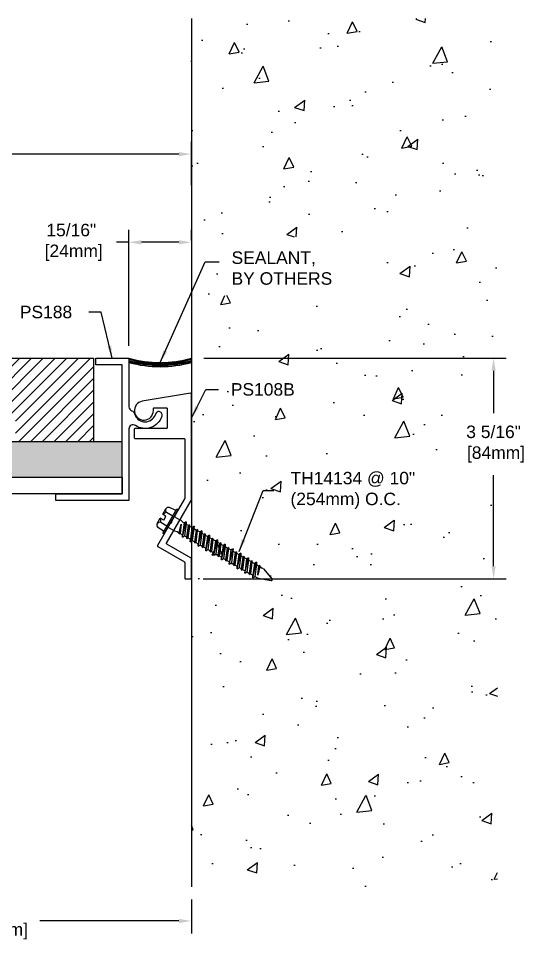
# Model space of a CAD drawing. Header units: inches. Extents: x -7 to 36.6, y -5.5 to 8.5.
# Drawn here: x 7.82 to 15.43, y -5.31 to 8.53 of the extents above; entities that cross this region are included whole.
import ezdxf

# ---------------------------------------------------------------- set-up
doc = ezdxf.new("R2010")
doc.units = ezdxf.units.IN
doc.header["$MEASUREMENT"] = 0
for name, color, linetype in [('ANCHORS', 4, 'Continuous'), ('CONDITIONS', 1, 'Continuous'), ('DIMENSIONS', 3, 'Continuous'), ('FILLERS', 2, 'Continuous'), ('METALS', 7, 'Continuous'), ('TEXT', 2, 'Continuous')]:
    doc.layers.add(name, color=color, linetype=linetype)
doc.styles.add('ARIAL', font='arial.ttf')
doc.dimstyles.new('Arial', dxfattribs={"dimtxt": 0.1875, "dimasz": 0.1875, "dimexe": 0.1875, "dimexo": 0.1875, "dimgap": 0.1875, "dimtad": 0, "dimtih": 1, "dimtoh": 1, "dimdec": 4, "dimzin": 3, "dimdsep": 46, "dimlunit": 4, "dimtxsty": 'ARIAL', "dimcen": 0.125, "dimadec": 0, "dimazin": 0, "dimtfac": 1, "dimtdec": 4, "dimtofl": 0, "dimtmove": 0, "dimatfit": 3, "dimfxl": 0, "dimfrac": 2, "dimtolj": 1, "dimtzin": 0, "dimarcsym": 0})

# ---------------------------------------------------------------- blocks, each defined once
blk = doc.blocks.new('*D11')
at = {"layer": 'Defpoints', "color": 0}
for p in [(4.42, -4.52), (10.42, -4.52), (10.42, -5.03)]:
    blk.add_point(p, dxfattribs=at)
at = {"layer": 'DIMENSIONS', "color": 0, "lineweight": -2}
for p, q in [((4.42, -4.707), (4.42, -5.218)), ((10.42, -4.707), (10.42, -5.218)), ((4.608, -5.03), (6.695, -5.03)), ((10.233, -5.03), (8.145, -5.03))]:
    blk.add_line(p, q, dxfattribs=at)
at = {"layer": 'DIMENSIONS', "color": 0}
for points in [[(4.608, -4.999), (4.608, -5.062), (4.42, -5.03)], [(10.233, -4.999), (10.233, -5.062), (10.42, -5.03)]]:
    blk.add_solid(points, dxfattribs=at)
at = {"layer": 'DIMENSIONS', "color": 0, "insert": (7.42, -5.03), "char_height": 0.1875, "attachment_point": 5, "style": 'ARIAL'}
blk.add_mtext('\\A1;6"\\P [152mm]', dxfattribs=at)
blk = doc.blocks.new('*D13')
at = {"layer": 'Defpoints', "color": 0}
for p in [(10.42, 6.489), (10.42, 5.833), (-1.22, 3.423)]:
    blk.add_point(p, dxfattribs=at)
at = {"layer": 'DIMENSIONS', "color": 0, "lineweight": -2}
for p, q in [((-1.22, 3.61), (-1.22, 6.677)), ((10.42, 6.021), (10.42, 6.677)), ((-1.032, 6.489), (3.875, 6.489)), ((10.233, 6.489), (5.325, 6.489))]:
    blk.add_line(p, q, dxfattribs=at)
at = {"layer": 'DIMENSIONS', "color": 0}
for points in [[(-1.032, 6.52), (-1.032, 6.458), (-1.22, 6.489)], [(10.233, 6.52), (10.233, 6.458), (10.42, 6.489)]]:
    blk.add_solid(points, dxfattribs=at)
at = {"layer": 'DIMENSIONS', "color": 0, "insert": (4.6, 6.489), "char_height": 0.1875, "attachment_point": 5, "style": 'ARIAL'}
blk.add_mtext('\\A1;11 5/8"\\P [296mm]', dxfattribs=at)
blk = doc.blocks.new('Ps188')
blk.add_lwpolyline([(18.574, -31.102), (17.474, -31.102), (17.474, -31.002), (18.474, -31.002), (18.474, -29.067), (18.074, -29.067), (18.074, -28.967), (18.574, -28.967), (18.574, -29.697, 0.327484), (18.618, -29.757, -0.258273), (18.659, -29.801, 0.670674), (18.957, -29.841), (18.993, -29.779, -0.395294), (19.034, -29.766, -0.373564), (19.066, -29.842, -0.49567), (18.671, -29.978, 0.598932), (18.574, -30.03)], format="xyb", close=True)
blk = doc.blocks.new('sealant2')
for centre, radius, start, end in [((12.452, 5.137), 1.777, 254.708, 285.292), ((12.452, 5.121), 1.777, 254.708, 285.292), ((12.452, 5.105), 1.777, 254.708, 285.292), ((12.452, 5.09), 1.777, 254.708, 285.292), ((12.454, 5.058), 1.762, 254.5054, 285.3578)]:
    blk.add_arc(centre, radius, start, end)
blk = doc.blocks.new('*D23')
at = {"layer": 'Defpoints', "color": 0}
for p in [(10.42, 3.423), (10.41, 0.111), (14.961, 0.111)]:
    blk.add_point(p, dxfattribs=at)
at = {"layer": 'DIMENSIONS', "color": 0, "lineweight": -2}
for p, q in [((10.608, 3.423), (15.149, 3.423)), ((14.961, 3.235), (14.961, 2.598)), ((14.961, 0.298), (14.961, 1.667)), ((10.598, 0.111), (15.149, 0.111))]:
    blk.add_line(p, q, dxfattribs=at)
at = {"layer": 'DIMENSIONS', "color": 0}
for points in [[(14.93, 3.235), (14.993, 3.235), (14.961, 3.423)], [(14.93, 0.298), (14.993, 0.298), (14.961, 0.111)]]:
    blk.add_solid(points, dxfattribs=at)
at = {"layer": 'DIMENSIONS', "color": 0, "insert": (14.961, 2.133), "char_height": 0.1875, "attachment_point": 5, "style": 'ARIAL'}
blk.add_mtext('\\A1;3 5/16"\\P [84mm]', dxfattribs=at)
blk = doc.blocks.new('*D24')
at = {"layer": 'Defpoints', "color": 0}
for p in [(10.42, 5.164), (10.42, 5.003), (9.483, 3.423)]:
    blk.add_point(p, dxfattribs=at)
at = {"layer": 'DIMENSIONS', "color": 0, "lineweight": -2}
for p, q in [((9.483, 3.61), (9.483, 5.352)), ((10.42, 5.191), (10.42, 5.352)), ((9.483, 5.164), (9.295, 5.164)), ((10.233, 5.164), (9.67, 5.164))]:
    blk.add_line(p, q, dxfattribs=at)
at = {"layer": 'DIMENSIONS', "color": 0}
for points in [[(9.67, 5.196), (9.67, 5.133), (9.483, 5.164)], [(10.233, 5.196), (10.233, 5.133), (10.42, 5.164)]]:
    blk.add_solid(points, dxfattribs=at)
at = {"layer": 'DIMENSIONS', "color": 0, "insert": (8.616, 5.164), "char_height": 0.1875, "attachment_point": 5, "style": 'ARIAL'}
blk.add_mtext('\\A1;15/16"\\P [24mm]', dxfattribs=at)
blk = doc.blocks.new('PS108B')
blk.add_lwpolyline([(0.856, 1.174, 0.131652), (0.857, 1.179), (0.857, 2.775, 0.462664), (0.845, 2.785), (0.12, 2.666, 2.161396), (0.286, 2.525), (0.286, 2.556, -0.414214), (0.296, 2.566), (0.483, 2.566, -0.414214), (0.493, 2.556), (0.493, 2.267, -0.414214), (0.483, 2.257), (0.01, 2.257, 0.414214), (0, 2.247), (0, 2.117, 0.414214), (0.01, 2.107), (0.747, 2.107, -0.414214), (0.757, 2.097), (0.757, 1.206, -0.131652), (0.756, 1.201), (0.56, 0.863, 0.198912), (0.559, 0.855), (0.561, 0.848, -0.414214), (0.554, 0.836), (0.547, 0.834, 0.198912), (0.541, 0.829), (0.349, 0.497, 0.414214), (0.353, 0.483), (0.752, 0.253, -0.267949), (0.757, 0.244), (0.757, 0.01, 0.414214), (0.767, 0), (0.847, 0, 0.414214), (0.857, 0.01), (0.857, 0.302, 0.267949), (0.852, 0.311), (0.489, 0.52, -0.414214), (0.486, 0.534)], format="xyb", close=True)
blk = doc.blocks.new('th14134')
for p, q in [((-0.129, 0.17), (-0.036, 0.17)), ((-0.031, 0.11), (-0.036, 0.17)), ((0.031, 0.11), (0.036, 0.17)), ((0.036, 0.17), (0.129, 0.17)), ((-0.209, 0), (-0.209, 0.025)), ((-0.209, 0.025), (0.209, 0.025)), ((-0.209, 0), (0.209, 0)), ((-0.18, 0.039), (-0.172, 0.133)), ((-0.086, 0.025), (-0.086, 0.133)), ((-0.031, 0.11), (0.031, 0.11)), ((0.086, 0.025), (0.086, 0.133)), ((0.18, 0.039), (0.172, 0.133)), ((0.209, 0.025), (0.209, 0)), ((-0.093, -0.015), (-0.093, -0.097)), ((-0.092, -0.11), (-0.084, -0.145)), ((0.092, -0.11), (0.084, -0.145)), ((0.093, -0.015), (0.093, -0.097)), ((-0.115, -0.26), (0.115, -0.193)), ((-0.115, -0.26), (-0.083, -0.243)), ((-0.115, -0.26), (-0.083, -0.278)), ((-0.098, -0.193), (0.043, -0.144)), ((-0.098, -0.193), (-0.083, -0.184)), ((-0.098, -0.193), (-0.083, -0.201)), ((-0.098, -0.328), (0.098, -0.26)), ((-0.083, -0.184), (0.043, -0.144)), ((0.043, -0.144), (-0.083, -0.201)), ((-0.083, -0.158), (-0.083, -0.184)), ((0.083, -0.175), (-0.083, -0.243)), ((-0.083, -0.201), (-0.083, -0.243)), ((0.083, -0.21), (-0.083, -0.278)), ((-0.083, -0.32), (0.083, -0.252)), ((0.083, -0.269), (-0.083, -0.336)), ((0.083, -0.158), (0.083, -0.175)), ((0.115, -0.193), (0.083, -0.175)), ((0.115, -0.193), (0.083, -0.21)), ((0.083, -0.21), (0.083, -0.252)), ((0.098, -0.26), (0.083, -0.252)), ((0.098, -0.26), (0.083, -0.269)), ((0.083, -0.269), (0.083, -0.311)), ((-0.115, -0.396), (0.115, -0.328)), ((-0.115, -0.396), (-0.083, -0.379)), ((-0.115, -0.396), (-0.083, -0.413)), ((-0.098, -0.328), (-0.083, -0.32)), ((-0.098, -0.328), (-0.083, -0.336)), ((-0.098, -0.464), (0.098, -0.396)), ((-0.083, -0.278), (-0.083, -0.32)), ((0.083, -0.311), (-0.083, -0.379)), ((-0.083, -0.336), (-0.083, -0.379)), ((0.083, -0.345), (-0.083, -0.413)), ((-0.083, -0.455), (0.083, -0.388)), ((0.083, -0.404), (-0.083, -0.472)), ((-0.083, -0.413), (-0.083, -0.455)), ((0.115, -0.328), (0.083, -0.311)), ((0.115, -0.328), (0.083, -0.345)), ((0.083, -0.345), (0.083, -0.388)), ((0.098, -0.396), (0.083, -0.388)), ((0.098, -0.396), (0.083, -0.404)), ((0.083, -0.404), (0.083, -0.446)), ((-0.115, -0.531), (0.115, -0.464)), ((-0.115, -0.531), (-0.083, -0.514)), ((-0.115, -0.531), (-0.083, -0.548)), ((-0.098, -0.464), (-0.083, -0.455)), ((-0.098, -0.464), (-0.083, -0.472)), ((-0.098, -0.599), (0.098, -0.531)), ((0.083, -0.446), (-0.083, -0.514)), ((-0.083, -0.472), (-0.083, -0.514)), ((0.083, -0.481), (-0.083, -0.548)), ((-0.083, -0.591), (0.083, -0.523)), ((0.083, -0.539), (-0.083, -0.607)), ((-0.083, -0.548), (-0.083, -0.591)), ((0.115, -0.464), (0.083, -0.446)), ((0.115, -0.464), (0.083, -0.481)), ((0.083, -0.481), (0.083, -0.523)), ((0.098, -0.531), (0.083, -0.523)), ((0.098, -0.531), (0.083, -0.539)), ((0.083, -0.539), (0.083, -0.582)), ((-0.115, -0.667), (0.115, -0.599)), ((-0.115, -0.667), (-0.083, -0.649)), ((-0.115, -0.667), (-0.083, -0.684)), ((-0.098, -0.599), (-0.083, -0.591)), ((-0.098, -0.599), (-0.083, -0.607)), ((-0.098, -0.734), (0.098, -0.667)), ((0.083, -0.582), (-0.083, -0.649)), ((-0.083, -0.607), (-0.083, -0.649)), ((0.083, -0.616), (-0.083, -0.684)), ((-0.083, -0.726), (0.083, -0.658)), ((0.083, -0.675), (-0.083, -0.743)), ((-0.083, -0.684), (-0.083, -0.726)), ((0.115, -0.599), (0.083, -0.582)), ((0.115, -0.599), (0.083, -0.616)), ((0.083, -0.616), (0.083, -0.658)), ((0.098, -0.667), (0.083, -0.658)), ((0.098, -0.667), (0.083, -0.675)), ((0.083, -0.675), (0.083, -0.717)), ((-0.115, -0.802), (0.115, -0.734)), ((-0.115, -0.802), (-0.083, -0.785)), ((-0.115, -0.802), (-0.083, -0.819)), ((-0.098, -0.734), (-0.083, -0.726)), ((-0.098, -0.734), (-0.083, -0.743)), ((-0.098, -0.87), (0.098, -0.802)), ((0.083, -0.717), (-0.083, -0.785)), ((-0.083, -0.743), (-0.083, -0.785)), ((0.083, -0.752), (-0.083, -0.819)), ((-0.083, -0.862), (0.083, -0.794)), ((0.083, -0.81), (-0.083, -0.878)), ((-0.083, -0.819), (-0.083, -0.862)), ((0.115, -0.734), (0.083, -0.717)), ((0.115, -0.734), (0.083, -0.752)), ((0.083, -0.752), (0.083, -0.794)), ((0.098, -0.802), (0.083, -0.794)), ((0.098, -0.802), (0.083, -0.81)), ((0.083, -0.81), (0.083, -0.853)), ((-0.115, -0.937), (0.115, -0.87)), ((-0.115, -0.937), (-0.083, -0.92)), ((-0.115, -0.937), (-0.083, -0.955)), ((-0.098, -0.87), (-0.083, -0.862)), ((-0.098, -0.87), (-0.083, -0.878)), ((-0.098, -1.005), (0.098, -0.937)), ((0.083, -0.853), (-0.083, -0.92)), ((-0.083, -0.878), (-0.083, -0.92)), ((0.083, -0.887), (-0.083, -0.955)), ((-0.083, -0.997), (0.083, -0.929)), ((0.083, -0.946), (-0.083, -1.013)), ((-0.083, -0.955), (-0.083, -0.997)), ((0.115, -0.87), (0.083, -0.853)), ((0.115, -0.87), (0.083, -0.887)), ((0.083, -0.887), (0.083, -0.929)), ((0.098, -0.937), (0.083, -0.929)), ((0.098, -0.937), (0.083, -0.946)), ((0.083, -0.946), (0.083, -0.988)), ((-0.115, -1.073), (0.115, -1.005)), ((-0.115, -1.073), (-0.083, -1.056)), ((-0.115, -1.073), (-0.083, -1.09)), ((-0.098, -1.005), (-0.083, -0.997)), ((-0.098, -1.005), (-0.083, -1.013)), ((-0.098, -1.141), (0.098, -1.073)), ((0.083, -0.988), (-0.083, -1.056)), ((-0.083, -1.013), (-0.083, -1.056)), ((0.083, -1.022), (-0.083, -1.09)), ((-0.083, -1.132), (0.083, -1.065)), ((0.083, -1.081), (-0.083, -1.149)), ((-0.083, -1.09), (-0.083, -1.132)), ((0.115, -1.005), (0.083, -0.988)), ((0.115, -1.005), (0.083, -1.022)), ((0.083, -1.022), (0.083, -1.065)), ((0.098, -1.073), (0.083, -1.065)), ((0.098, -1.073), (0.083, -1.081)), ((0.083, -1.081), (0.083, -1.123)), ((-0.115, -1.208), (0.115, -1.141)), ((-0.115, -1.208), (-0.083, -1.191)), ((-0.115, -1.208), (-0.083, -1.226)), ((-0.098, -1.141), (-0.083, -1.132)), ((-0.098, -1.141), (-0.083, -1.149)), ((-0.098, -1.276), (0.098, -1.208)), ((0.083, -1.123), (-0.083, -1.191)), ((-0.083, -1.149), (-0.083, -1.191)), ((0.083, -1.158), (-0.083, -1.226)), ((-0.083, -1.268), (0.083, -1.2)), ((0.083, -1.217), (-0.083, -1.284)), ((-0.083, -1.226), (-0.083, -1.268)), ((0.115, -1.141), (0.083, -1.123)), ((0.115, -1.141), (0.083, -1.158)), ((0.083, -1.158), (0.083, -1.2)), ((0.098, -1.208), (0.083, -1.2)), ((0.098, -1.208), (0.083, -1.217)), ((0.083, -1.217), (0.083, -1.259)), ((-0.115, -1.344), (0.115, -1.276)), ((-0.115, -1.344), (-0.083, -1.327)), ((-0.115, -1.344), (-0.083, -1.361)), ((-0.098, -1.276), (-0.083, -1.268)), ((-0.098, -1.276), (-0.083, -1.284)), ((-0.098, -1.411), (0.098, -1.344)), ((0.083, -1.259), (-0.083, -1.327)), ((-0.083, -1.284), (-0.083, -1.327)), ((0.083, -1.293), (-0.083, -1.361)), ((-0.083, -1.403), (0.083, -1.336)), ((0.083, -1.352), (-0.083, -1.42)), ((-0.083, -1.361), (-0.083, -1.403)), ((0.115, -1.276), (0.083, -1.259)), ((0.115, -1.276), (0.083, -1.293)), ((0.083, -1.293), (0.083, -1.336)), ((0.098, -1.344), (0.083, -1.336)), ((0.098, -1.344), (0.083, -1.352)), ((0.083, -1.352), (0.083, -1.394)), ((-0.115, -1.479), (0.115, -1.411)), ((-0.115, -1.479), (-0.083, -1.462)), ((-0.115, -1.479), (-0.083, -1.496)), ((-0.098, -1.411), (-0.083, -1.403)), ((-0.098, -1.411), (-0.083, -1.42)), ((0.083, -1.394), (-0.083, -1.462)), ((-0.083, -1.42), (-0.083, -1.462)), ((0.083, -1.429), (-0.083, -1.496)), ((-0.083, -1.496), (-0.083, -1.531)), ((-0.045, -1.528), (0.083, -1.471)), ((-0.045, -1.528), (0.098, -1.479)), ((0.083, -1.487), (-0.045, -1.528)), ((0.115, -1.411), (0.083, -1.394)), ((0.115, -1.411), (0.083, -1.429)), ((0.083, -1.429), (0.083, -1.471)), ((0.098, -1.479), (0.083, -1.471)), ((0.098, -1.479), (0.083, -1.487)), ((0.083, -1.487), (0.083, -1.531)), ((-0.08, -1.551), (-0.013, -1.742)), ((0.08, -1.551), (0.013, -1.742))]:
    blk.add_line(p, q)
for centre, radius, start, end in [((-0.129, 0.126), 0.0436, 9.285, 170.715), ((0, 0.051), 0.119, 107.4215, 136.0407), ((0, 0.051), 0.119, 43.9593, 72.5785), ((0.129, 0.126), 0.0436, 9.285, 170.715), ((-0.195, 0.04), 0.015, 270, 355), ((0.195, 0.04), 0.015, 185, 270), ((-0.108, -0.015), 0.0147, 0, 90), ((-0.031, -0.097), 0.062, 180, 191.9357), ((0.031, -0.097), 0.062, 348.0643, 0), ((0.108, -0.015), 0.0147, 90, 180), ((-0.145, -0.158), 0.062, 0, 11.9357), ((0.145, -0.158), 0.062, 168.0643, 180), ((-0.021, -1.531), 0.062, 180, 199.3058), ((0.021, -1.531), 0.062, 340.6942, 0), ((0, -1.736), 0.0141, 204.1001, 335.8999)]:
    blk.add_arc(centre, radius, start, end)

msp = doc.modelspace()

# ---------------------------------------------------------------- hatches: boundary and pattern name
at = {"layer": 'CONDITIONS'}
h = msp.add_hatch(dxfattribs=at)
h.set_pattern_fill('AR-CONC', color=256, scale=0.25, angle=15, style=0)
h.set_pattern_definition([(65, (-2.5, 4e-16), (1.77265, 0.31257), [0.1875, -2.0625]), (10, (-2.5, 4e-16), (-0.82176, 1.72663), [0.15, -1.65]), (115.451, (-2.3523, 0.026), (0.9509, 2.03919), [0.15935, -1.75286]), (61.184, (-2.6294, 0.483), (2.6843, 0.29086), [0.28125, -3.09375]), (111.636, (-2.4057, 0.5072), (1.62674, 2.9571), [0.23903, -2.62928]), (6.184, (-2.6294, 0.483), (1.62673, 2.9571), [0.225, -2.475]), (36, (-2.3556, 0.427), (1.70193, -0.58602), [0.1875, -2.0625]), (341, (-2.3556, 0.427), (0.11835, 1.90854), [0.15, -1.65]), (86.451, (-2.2137, 0.3781), (1.82029, 1.32252), [0.15935, -1.75286]), (52.5, (-2.5, 4e-16), (-0.186034, 0.811745), [0, -1.63, 0, -1.675, 0, -1.65625]), (22.5, (-2.5, 4e-16), (0.38006, 1.12265), [0, -0.955, 0, -1.5925, 0, -0.63125]), (342.5, (-3.0385, -0.1443), (1.303676, 0.290943), [0, -0.625, 0, -1.95, 0, -2.5875]), (332.5, (-3.28, -0.209), (1.343514, 0.619084), [0, -0.8125, 0, -1.295, 0, -1.8375])])
h.paths.add_polyline_path([(15.01799, 0.91692), (15.00259, 0.9277, -0.41056306), (14.99098, 0.97214), (15.01799, 1.01893), (15.01799, 8.52727), (10.42033, 8.52727), (10.42033, -4.51977), (15.01799, -4.51977)])
h.paths.add_polyline_path([(11.84454, 1.05097), (11.84454, 1.95295), (14.80811, 1.95295), (14.80811, 1.05097)], flags=16)
h.paths.add_polyline_path([(12.2592, 2.72086), (11.13719, 2.72086), (11.13719, 3.13528), (12.2592, 3.13528)], flags=16)
h.paths.add_polyline_path([(10.85668, 4.36637), (10.85668, 5.24397), (13.1129, 5.24397), (13.1129, 4.36637)], flags=16)
h.paths.add_polyline_path([(11.84695, 1.87496), (14.75298, 1.87496), (14.75298, 1.00075), (11.84695, 1.00075)], flags=24)
h.paths.add_polyline_path([(11.13429, 3.10206), (12.2656, 3.10206), (12.2656, 2.71854), (11.13429, 2.71854)], flags=24)
h.paths.add_polyline_path([(10.96136, 5.17782), (13.06078, 5.17782), (13.06078, 4.3732), (10.96136, 4.3732)], flags=8)
h = msp.add_hatch(dxfattribs=at)
h.set_pattern_fill('ANSI31', color=256, style=0)
edge = h.paths.add_edge_path()
edge.add_line((4.42266, 2.92016), (5.60884, 2.92016))
edge.add_line((5.60884, 2.92016), (5.60884, 2.56418))
edge.add_line((5.60884, 2.56418), (4.42033, 2.56418))
edge.add_line((4.42033, 2.56418), (4.42033, 2.48582))
edge.add_line((4.42033, 2.48582), (7.77962, 2.48582))
edge.add_line((7.77962, 2.48582), (7.77962, 2.1726))
edge.add_line((7.77962, 2.1726), (8.95158, 2.1726))
edge.add_line((8.95158, 2.1726), (8.95158, 3.4226))
edge.add_line((8.95158, 3.4226), (5.42033, 3.4226))
edge.add_arc((5.35783, 3.64819), 0.2341, 254.515091, 285.484909, ccw=False)
edge.add_line((5.29533, 3.4226), (4.42033, 3.4226))
edge.add_line((4.42033, 3.4226), (4.42033, 3.22349))
edge.add_line((4.42033, 3.22349), (4.41503, 3.22349))
edge.add_line((4.41503, 3.22349), (4.42266, 2.92016))
edge = h.paths.add_edge_path()
edge.add_line((0.29533, 3.4226), (0.29533, 3.11372))
edge.add_arc((-2.57081, -0.3968), 4.53195, 44.703835, 50.770314, ccw=False)
edge.add_arc((-2.20571, -0.81345), 4.59891, 40.488463, 51.609606, ccw=False)
edge.add_line((1.29193, 2.1726), (4.0183, 2.1726))
edge.add_line((4.0183, 2.1726), (4.0183, 2.48582))
edge.add_line((4.0183, 2.48582), (4.29533, 2.48582))
edge.add_line((4.29533, 2.48582), (4.29533, 2.56418))
edge.add_line((4.29533, 2.56418), (2.38851, 2.56418))
edge.add_line((2.38851, 2.56418), (2.38851, 2.92016))
edge.add_line((2.38851, 2.92016), (2.38851, 3.22349))
edge.add_line((2.38851, 3.22349), (4.29533, 3.22349))
edge.add_line((4.29533, 3.22349), (4.29533, 3.4226))
edge.add_line((4.29533, 3.4226), (0.29533, 3.4226))
h = msp.add_hatch(dxfattribs=at)
h.set_pattern_fill('AR-SAND', color=256, scale=0.1, style=0)
h.paths.add_polyline_path([(9.38283, 1.6376), (9.38283, 2.1726), (1.29193, 2.1726, -0.0519454), (1.83227, 1.3876), (1.83227, 1.6376)])
h.paths.add_polyline_path([(4.02499, 2.48256), (7.79852, 2.48256), (7.79852, 1.87793), (4.02499, 1.87793)], flags=9)

# ---------------------------------------------------------------- linework, layer by layer
for p, q in [((10.42033, 8.52727), (10.42033, -4.51977)), ((4.42033, 3.4226), (8.95158, 3.4226)), ((8.95158, 3.4226), (8.95158, 2.1726)), ((1.29193, 2.1726), (9.38283, 2.1726))]:
    msp.add_line(p, q, dxfattribs=at)
at = {"layer": 'METALS'}
msp.add_lwpolyline([(9.38283, 1.6376), (9.38283, 1.3876), (1.83227, 1.3876), (1.83227, 1.6376)], close=True, dxfattribs=at)

# ---------------------------------------------------------------- block references
msp.add_blockref('PS108B', (9.56333, 0.1106))
at = {"layer": 'ANCHORS', "rotation": 60.00000000000024}
msp.add_blockref('th14134', (10.11864, 0.96459), dxfattribs=at)
at = {"layer": 'FILLERS'}
msp.add_blockref('sealant2', (-2.5, 0), dxfattribs=at)
at = {"layer": 'METALS'}
msp.add_blockref('Ps188', (-9.0912, 32.38989), dxfattribs=at)

# ---------------------------------------------------------------- texts
at = {"layer": 'TEXT', "char_height": 0.1875, "style": 'ARIAL'}
for s, insert, attachment_point in [('\\A1;SEALANT,\\PBY OTHERS', (11.02386, 4.77551), 4), ('\\A1;PS188', (8.62968, 4.11605), 6), ('\\A1;PS108B', (11.01314, 2.95345), 4)]:
    msp.add_mtext(s, dxfattribs=dict(at, insert=insert, attachment_point=attachment_point))
at = {"layer": 'TEXT', "insert": (11.90945, 1.43785), "char_height": 0.1875, "width": 2.1979054, "attachment_point": 4, "style": 'ARIAL'}
msp.add_mtext('\\A1;TH14134 @ 10" (254mm) O.C.', dxfattribs=at)

# ---------------------------------------------------------------- dimensions: what is measured, and where the dimension line sits
at = {"layer": 'DIMENSIONS'}
for base, p1, p2, picture, middle in [((10.42033, 6.48904), (-1.21967, 3.4226), (10.42033, 5.83312), '*D13', (4.60033, 6.48904)), ((10.42033, 5.16434), (9.48283, 3.4226), (10.42033, 5.00302), '*D24', (8.61581, 5.16434)), ((10.42033, -5.03029), (4.42033, -4.51977), (10.42033, -4.51977), '*D11', (7.42033, -5.03029))]:
    dim = msp.add_linear_dim(base=base, p1=p1, p2=p2, dimstyle='Arial', override={"dimpost": '\\X'}, dxfattribs=at)
    dim.commit()
    dim.dimension.update_dxf_attribs({"geometry": picture, "text_midpoint": middle, "dimtype": 160})
dim = msp.add_linear_dim(base=(14.96139, 0.1106), p1=(10.42033, 3.4226), p2=(10.41033, 0.1106), angle=90, dimstyle='Arial', override={"dimpost": '\\X'}, dxfattribs=at)
dim.commit()
dim.dimension.update_dxf_attribs({"geometry": '*D23', "text_midpoint": (14.96139, 2.13259), "dimtype": 160})

# ---------------------------------------------------------------- leaders
at = {"layer": 'TEXT', "annotation_type": 0, "has_hookline": 1}
for points, override, hookline_direction, text_width in [([(9.95158, 3.35967), (10.6273, 4.86926), (10.83636, 4.86926)], {"dimgap": 0.1875, "dimtad": 0}, 0, 1.48082), ([(9.23144, 3.4226), (9.06718, 4.11605), (8.87968, 4.11605)], {"dimgap": 0.25, "dimtad": 0}, 1, 0.75473), ([(10.42033, 2.52223), (10.63814, 2.95345), (10.82564, 2.95345)], {"dimgap": 0.1875, "dimtad": 0}, 0, 0.92701), ([(11.13673, 0.52195), (11.50149, 1.43785), (11.65945, 1.43785)], {"dimgap": 0.25, "dimtad": 0}, 0, 1.85492)]:
    msp.add_leader(points, dimstyle='Arial', override=override, dxfattribs=dict(at, hookline_direction=hookline_direction, text_width=text_width))

doc.saveas('drawing.dxf')
